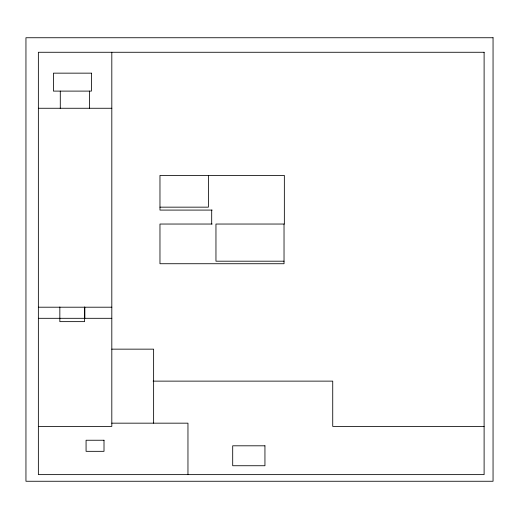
<?xml version="1.0" encoding="UTF-8"?>
<svg xmlns="http://www.w3.org/2000/svg" width="519" height="519" viewBox="0 0 519 519"><rect width="100%" height="100%" fill="white"/><g stroke="black" fill="none" stroke-linecap="round" stroke-linejoin="round"><path stroke-width="0.78" d="M38.361 108.263L111.812 108.263M159.969 207.159L208.385 207.159L208.385 175.422M212.167 210.085L159.969 210.085L159.969 175.422L284.347 175.422L284.347 224.039L215.956 224.039L215.956 261.193L284.029 261.193M212.167 224.039L159.969 224.039L159.969 263.73L284.029 263.73L284.029 224.039M38.361 307.203L111.812 307.203M38.361 318.309L111.812 318.309M111.812 349.151L153.624 349.151L153.624 423.167M153.124 381.128L332.731 381.128L332.731 426.404L484.11 426.404M111.812 423.167L187.962 423.167L187.962 474.626M38.361 426.404L111.812 426.404L111.812 52.27M211.694 210.085L211.694 224.039M89.573 91.104L89.573 108.666M84.85 307.235L84.85 318.309M84.571 307.001L84.571 321.637L59.841 321.637L59.841 307.001M60.288 91.104L60.288 108.666M493.05 37.744L25.95 37.744L25.95 481.256L493.05 481.256L493.05 37.744M484.11 52.27L38.361 52.27L38.361 474.626L484.11 474.626L484.11 52.27M91.415 73.153L53.431 73.153L53.431 91.104L91.415 91.104L91.415 73.153M104.008 440.242L86.07 440.242L86.07 451.329L104.008 451.329L104.008 440.242M264.943 445.808L232.7 445.808L232.7 465.738L264.943 465.738L264.943 445.808"/></g></svg>
